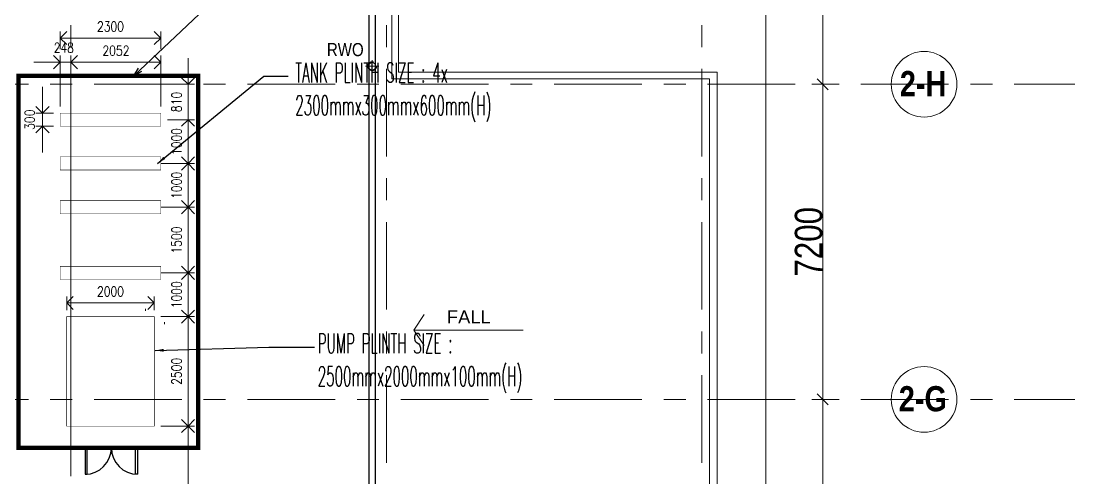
# Model space of a CAD drawing. Header units: millimetres. Extents: x -177800 to -26107, y -132450 to -18386.
# Drawn here: x -50157 to -26107, y -76548 to -66108 of the extents above; entities that cross this region are included whole.
import ezdxf
from ezdxf.lldxf.tags import DXFTag

# ---------------------------------------------------------------- set-up
doc = ezdxf.new("R2010")
doc.units = ezdxf.units.MM
doc.linetypes.add('IDA - Grid Line', pattern=[3500, 2000, -500, 500, -500])
doc.linetypes.add('IDA - Hidden 2-1', pattern=[750, 500, -250])
for name, color, linetype, lineweight in [('A-_ANOT----_A', 7, 'Continuous', 9), ('A-_ANOT----_A-2', 7, 'Continuous', 9), ('A-_ANOT----_D', 7, 'Continuous', 9), ('A-_ANOTTEXT_T', 7, 'Continuous', 9), ('M-_WATR----_E', 7, 'Continuous', 9), ('S-_ANOTGRID_E', 7, 'Continuous', 9)]:
    doc.layers.add(name, color=color, linetype=linetype, lineweight=lineweight)
for name, color, linetype, lineweight, true_color in [('A-_CLADPANL_E-2', 1, 'Continuous', 9, 0xff0000), ('A-_DETA----_E-2', 6, 'IDA - Hidden 2-1', 9, 0xff00ff), ('A-_WALL----_E', 6, 'Continuous', 9, 0xff00ff), ('M-_WATR----_E-1', 7, 'Continuous', 9, 0x007f00), ('S-_ANOTGRID_E-1', 9, 'IDA - Grid Line', 9, 0x808080)]:
    doc.layers.add(name, color=color, linetype=linetype, lineweight=lineweight, true_color=true_color)
for name, color, linetype in [('FENCE LINE', 7, 'S-FENCE'), ('M-_DWAT FHP', 1, 'Continuous'), ('M-_FIRE----_T-_N', 3, 'Continuous'), ('M-_SANI----_T-N', 160, 'Continuous'), ('M-_SANITEXT', 160, 'Continuous'), ('M-ACMV_Plinth', 5, 'Continuous')]:
    doc.layers.add(name, color=color, linetype=linetype)
doc.styles.add('Arial Narrow', font='ARIALN.TTF', dxfattribs={"height": 625})
doc.styles.add('Arial Narrow_1', font='ARIALN.TTF', dxfattribs={"height": 500})
doc.styles.add('Arial Narrow_B', font='ARIALNB.TTF', dxfattribs={"height": 575})
doc.styles.add('Arial_3', font='arial.ttf', dxfattribs={"width": 0.8, "height": 5})
doc.styles.add('ROMANS', font='romans.shx', dxfattribs={"width": 0.8})
doc.styles.add('S250', font='romans.shx', dxfattribs={"width": 0.5, "height": 250})
doc.styles.add('TW_Romans', font='romans.shx', dxfattribs={"width": 0.8})
doc.styles.add('X_PSA-022_GRID$0$Arial Narrow', font='ARIALN.TTF')
tags = doc.linetypes.add('S-FENCE', pattern='A,0.3,-0.1,["/",Standard,S=0.1,R=0,X=-0.05,Y=-0.05],-0.1', length=0.5).pattern_tags.tags
tags[15:16] = [DXFTag(74, 4), DXFTag(75, 0), DXFTag(340, '0'), DXFTag(46, 1.0), DXFTag(50, 0.0), DXFTag(44, 0.0), DXFTag(45, 0.0)]
tags[4:5] = [DXFTag(74, 4), DXFTag(75, 0), DXFTag(340, '0'), DXFTag(46, 1.0), DXFTag(50, 0.0), DXFTag(44, 0.0), DXFTag(45, 0.0)]
doc.dimstyles.new('STANDARD$7', dxfattribs={"dimscale": 500, "dimtxt": 3, "dimasz": 2, "dimexe": 3, "dimexo": 2, "dimgap": 2, "dimtad": 0, "dimdec": 1, "dimzin": 15, "dimdsep": 46, "dimtxsty": 'ROMANS', "dimcen": 2, "dimdle": 3, "dimclrd": 256, "dimclre": 256, "dimclrt": 6, "dimadec": 0, "dimazin": 0, "dimtfac": 1, "dimtdec": 1, "dimtix": 1, "dimtmove": 2, "dimatfit": 3, "dimfxl": 1, "dimtolj": 1, "dimtzin": 15, "dimarcsym": 0})
doc.dimstyles.new('X_PSA-022_GRID$0$KCL-200', dxfattribs={"dimscale": 200, "dimtxt": 2.5, "dimasz": 1.5, "dimexe": 1, "dimexo": 1, "dimgap": 1, "dimtad": 1, "dimdec": 0, "dimzin": 0, "dimdsep": 46, "dimtxsty": 'X_PSA-022_GRID$0$Arial Narrow', "dimblk": 'X_PSA-022_GRID$0$_ARCHTICK', "dimcen": 1.5, "dimdle": 1, "dimclrt": 256, "dimadec": 0, "dimazin": 0, "dimtfac": 1, "dimtdec": 0, "dimtix": 1, "dimtmove": 2, "dimatfit": 3, "dimfxl": 1, "dimtolj": 1, "dimtzin": 0, "dimlwd": -1, "dimlwe": -1, "dimarcsym": 0})

# ---------------------------------------------------------------- blocks, each defined once
blk = doc.blocks.new('_Oblique')
at = {"color": 0, "linetype": 'ByBlock', "lineweight": -2}
blk.add_line((-0.5, -0.5), (0.5, 0.5), dxfattribs=at)
blk = doc.blocks.new('_Open90')
at = {"color": 0, "linetype": 'ByBlock', "lineweight": -2}
for p, q in [((0, 0), (-1, 0)), ((-0.5, 0.5), (0, 0)), ((0, 0), (-0.5, -0.5))]:
    blk.add_line(p, q, dxfattribs=at)
blk = doc.blocks.new('X_PSA-022_GRID$0$_ARCHTICK')
at = {"linetype": 'ByBlock', "const_width": 0.267}
blk.add_lwpolyline([(0.47, 0.47), (-0.47, -0.47)], dxfattribs=at)

msp = doc.modelspace()

# ---------------------------------------------------------------- linework, layer by layer
at = {"color": 5}
msp.add_lwpolyline([(-42218.5, -91942.4), (-42068.5, -91942.4), (-42068.5, -64762.4), (-42218.5, -64762.4)], close=True, dxfattribs=at)
at = {"layer": 'A-_ANOT----_A-2'}
for p, q in [((-40960.4, -72815.2), (-41196.1, -73168.8)), ((-41196.1, -73168.8), (-38696.1, -73168.8)), ((-40958.5, -73521.2), (-41196.1, -73168.8))]:
    msp.add_line(p, q, dxfattribs=at)
at = {"layer": 'A-_ANOT----_D'}
for p, q in [((-33163.9, -38502.4), (-33163.9, -118202.4)), ((-31863.9, -60102.4), (-31863.9, -67802.4)), ((-31863.9, -67302.4), (-31863.9, -75002.4)), ((-31812.1, -67552.4), (-32113.9, -67552.4)), ((-31812.1, -67552.4), (-32113.9, -67552.4)), ((-31863.9, -74502.4), (-31863.9, -82202.4)), ((-31812.1, -74752.4), (-32113.9, -74752.4)), ((-31812.1, -74752.4), (-32113.9, -74752.4))]:
    msp.add_line(p, q, dxfattribs=at)
at = {"layer": 'A-_CLADPANL_E-2'}
for p, q in [((-47317, -72732.7), (-47317, -72682.7)), ((-46882.1, -72984.8), (-46882.1, -73034.8))]:
    msp.add_line(p, q, dxfattribs=at)
at = {"layer": 'A-_DETA----_E-2'}
msp.add_circle((-42144, -67139.1), 100, dxfattribs=at)
at = {"layer": 'A-_WALL----_E'}
for p, q in [((-41693.5, -67427.4), (-41693.5, -64762.4)), ((-41543.5, -64762.4), (-41543.5, -67277.4)), ((-41543.5, -67277.4), (-34268.5, -67277.4)), ((-34268.5, -67427.4), (-34268.5, -67277.4)), ((-41693.5, -67427.4), (-41543.5, -67427.4)), ((-34448.5, -67427.4), (-41543.5, -67427.4)), ((-34448.5, -89277.4), (-34448.5, -67427.4)), ((-34268.5, -67427.4), (-34268.5, -89427.4))]:
    msp.add_line(p, q, dxfattribs=at)
at = {"layer": 'FENCE LINE'}
for p, q in [((-48697.5, -75862.1), (-48697.5, -76462.1)), ((-48647.5, -76462.1), (-48647.5, -75862.1)), ((-47547.5, -76462.1), (-47547.5, -75862.1)), ((-47497.5, -75862.1), (-47497.5, -76462.1)), ((-48697.5, -76462.1), (-48647.5, -76462.1)), ((-47497.5, -76462.1), (-47547.5, -76462.1))]:
    msp.add_line(p, q, dxfattribs=at)
at = {"layer": 'FENCE LINE', "ltscale": 2500, "const_width": 100}
msp.add_lwpolyline([(-46116.9, -75862.1), (-50216.9, -75862.1), (-50216.9, -67362.1), (-46116.9, -67362.1)], close=True, dxfattribs=at)
at = {"layer": 'FENCE LINE'}
for centre, start, end in [((-48697.5, -75862.1), 270, 0), ((-47497.5, -75862.1), 180, 270)]:
    msp.add_arc(centre, 600, start, end, dxfattribs=at)
at = {"layer": 'M-_DWAT FHP', "color": 8, "lineweight": 13}
for p, q in [((-49266.9, -66748.1), (-49266.9, -66346.4)), ((-46966.9, -66748.1), (-46966.9, -66346.4)), ((-48966.9, -66496.4), (-47266.9, -66496.4)), ((-49566.9, -67048.1), (-49866.9, -67048.1)), ((-49266.9, -68062.1), (-49266.9, -66898.1)), ((-49266.9, -67048.1), (-49018.5, -67048.1)), ((-49018.5, -76505.8), (-49018.5, -66898.1)), ((-49018.5, -68062.1), (-49018.5, -66898.1)), ((-48718.5, -67048.1), (-48418.5, -67048.1)), ((-47266.9, -67048.1), (-48718.5, -67048.1)), ((-46966.9, -68062.1), (-46966.9, -66898.1)), ((-46346.7, -67252.4), (-46346.7, -66952.4)), ((-46893.5, -67552.4), (-46196.7, -67552.4)), ((-46346.7, -68362.1), (-46346.7, -67552.4)), ((-49667.3, -67912.1), (-49667.3, -67612.1)), ((-49416.9, -68212.1), (-49817.3, -68212.1)), ((-49667.3, -68212.1), (-49667.3, -68512.1)), ((-49416.9, -68512.1), (-49817.3, -68512.1)), ((-46816.9, -68362.1), (-46196.7, -68362.1)), ((-46816.9, -68362.1), (-46196.7, -68362.1)), ((-46346.7, -69062.1), (-46346.7, -68662.1)), ((-46346.7, -68662.1), (-46346.7, -68962.1)), ((-49667.3, -68812.1), (-49667.3, -69112.1)), ((-46966.9, -69362.1), (-46196.7, -69362.1)), ((-46966.9, -69362.1), (-46196.7, -69362.1)), ((-46346.7, -70062.1), (-46346.7, -69662.1)), ((-46966.9, -70362.1), (-46196.7, -70362.1)), ((-46966.9, -70362.1), (-46196.7, -70362.1)), ((-46346.7, -71562.1), (-46346.7, -70662.1)), ((-46966.9, -71862.1), (-46196.7, -71862.1)), ((-46966.9, -71862.1), (-46196.7, -71862.1)), ((-46346.7, -72562.1), (-46346.7, -72162.1)), ((-49116.9, -72712.1), (-49116.9, -72399.6)), ((-48816.9, -72549.6), (-47416.9, -72549.6)), ((-47116.9, -72712.1), (-47116.9, -72399.6)), ((-46966.9, -72862.1), (-46196.7, -72862.1)), ((-46966.9, -72862.1), (-46196.7, -72862.1)), ((-46346.7, -75062.1), (-46346.7, -73162.1)), ((-46966.9, -75362.1), (-46196.7, -75362.1)), ((-46966.9, -75362.1), (-46196.7, -75362.1)), ((-46346.7, -75662.1), (-46346.7, -78052.1))]:
    msp.add_line(p, q, dxfattribs=at)
at = {"layer": 'M-_WATR----_E'}
for p, q in [((-42144.4, -66999.9), (-42144.4, -67299.9)), ((-42294, -67142.6), (-41994, -67142.6))]:
    msp.add_line(p, q, dxfattribs=at)
at = {"layer": 'M-_WATR----_E-1'}
for start, end in [(0, 180), (180, 0)]:
    msp.add_arc((-42144, -67142.6), 84.1, start, end, dxfattribs=at)
at = {"layer": 'M-ACMV_Plinth', "color": 7, "const_width": 10}
for points in [[(-46966.9, -68512.1), (-46966.9, -68212.1), (-49266.9, -68212.1), (-49266.9, -68512.1)], [(-46966.9, -69512.1), (-46966.9, -69212.1), (-49266.9, -69212.1), (-49266.9, -69512.1)], [(-46966.9, -70512.1), (-46966.9, -70212.1), (-49266.9, -70212.1), (-49266.9, -70512.1)], [(-46966.9, -72012.1), (-46966.9, -71712.1), (-49266.9, -71712.1), (-49266.9, -72012.1)], [(-49116.9, -75362.1), (-47116.9, -75362.1), (-47116.9, -72862.1), (-49116.9, -72862.1)]]:
    msp.add_lwpolyline(points, close=True, dxfattribs=at)
at = {"layer": 'S-_ANOTGRID_E'}
for centre in [(-29549.9, -67552.4), (-29549.9, -74752.4)]:
    msp.add_circle(centre, 750, dxfattribs=at)
at = {"layer": 'S-_ANOTGRID_E-1'}
for p, q in [((-49018.5, -35701.2), (-49018.5, -122559.3)), ((-41818.5, -35701.2), (-41818.5, -122559.3)), ((-34618.5, -35701.2), (-34618.5, -122559.3)), ((-65990.6, -67552.4), (-26107.5, -67552.4)), ((-65990.6, -74752.4), (-26107.5, -74752.4))]:
    msp.add_line(p, q, dxfattribs=at)

# ---------------------------------------------------------------- block references
at = {"layer": 'A-_ANOT----_D', "xscale": 250, "yscale": 250, "zscale": 250}
for p, rotation in [((-31863.9, -67552.4), 270), ((-31863.9, -67552.4), 90), ((-31863.9, -74752.4), 270), ((-31863.9, -74752.4), 90)]:
    msp.add_blockref('_Oblique', p, dxfattribs=dict(at, rotation=rotation))
at = {"layer": 'M-_DWAT FHP', "color": 8, "lineweight": 13, "xscale": 300, "yscale": 300, "zscale": 300}
for p, rotation in [((-49266.9, -66496.4), 180), ((-49018.5, -67048.1), 180), ((-49018.5, -67048.1), 180), ((-46346.7, -67552.4), 270), ((-49667.3, -68212.1), 270), ((-49667.3, -68512.1), 90), ((-46346.7, -68362.1), 90), ((-46346.7, -68362.1), 90), ((-46346.7, -69362.1), 270), ((-46346.7, -69362.1), 90), ((-46346.7, -70362.1), 270), ((-46346.7, -70362.1), 90), ((-46346.7, -71862.1), 270), ((-46346.7, -71862.1), 90), ((-49116.9, -72549.6), 180), ((-46346.7, -72862.1), 270), ((-46346.7, -72862.1), 90), ((-46346.7, -75362.1), 270), ((-46346.7, -75362.1), 90)]:
    msp.add_blockref('_Open90', p, dxfattribs=dict(at, rotation=rotation))
for p in [(-46966.9, -66496.4), (-49266.9, -67048.1), (-46966.9, -67048.1), (-47116.9, -72549.6)]:
    msp.add_blockref('_Open90', p, dxfattribs=at)

# ---------------------------------------------------------------- texts
at = {"layer": 'A-_ANOT----_A', "style": 'Arial_3'}
msp.add_text('FALL', height=300, dxfattribs=at).set_placement((-40440.3, -73017.6))
at = {"layer": 'A-_ANOT----_D', "insert": (-32183, -71152.4), "char_height": 625, "width": 1900.658, "attachment_point": 5, "rotation": 90, "style": 'Arial Narrow'}
msp.add_mtext('\\A1;7200', dxfattribs=at)
at = {"layer": 'A-_ANOTTEXT_T', "style": 'Arial Narrow_1'}
msp.add_text('RWO', height=300, dxfattribs=at).set_placement((-43178.8, -66910.3))
at = {"layer": 'M-_DWAT FHP', "char_height": 225, "attachment_point": 5, "style": 'TW_Romans'}
for s, insert in [('2300', (-48116.9, -66233.9)), ('248', (-49181, -66717.1)), ('2052', (-47992.7, -66785.6)), ('2000', (-48116.9, -72287.1))]:
    msp.add_mtext(s, dxfattribs=dict(at, insert=insert))
at = {"layer": 'M-_DWAT FHP', "char_height": 225, "attachment_point": 5, "rotation": 90, "style": 'TW_Romans'}
for s, insert in [('810', (-46609.2, -67957.2)), ('300', (-49962, -68362.1)), ('1000', (-46609.2, -68862.1)), ('1000', (-46609.2, -69862.1)), ('1500', (-46609.2, -71112.1)), ('1000', (-46609.2, -72362.1)), ('2500', (-46609.2, -74112.1))]:
    msp.add_mtext(s, dxfattribs=dict(at, insert=insert))
at = {"layer": 'M-_SANI----_T-N', "char_height": 450, "width": 6787.134, "attachment_point": 3, "style": 'S250'}
for s, insert in [('\\pxql;{\\Fsimplex|c0;TANK PLINTH SIZE : 4x \\C1;2300mmx300mmx600mm(H)}', (-37112.7, -67062, 0.5)), ('\\pxql;{\\Fsimplex|c0;PUMP PLINTH SIZE : \\C1;2500mmx2000mmx100mm(H)}', (-36601.3, -73249.5, 0.5))]:
    msp.add_mtext(s, dxfattribs=dict(at, insert=insert))
at = {"layer": 'S-_ANOTGRID_E', "style": 'Arial Narrow_B'}
for s, p in [('2-H', (-30102.8, -67825)), ('2-G', (-30126.6, -75025))]:
    msp.add_text(s, height=575, dxfattribs=at).set_placement(p)

# ---------------------------------------------------------------- leaders
at = {"layer": 'M-_FIRE----_T-_N', "color": 7}
for points in [[(-47043.5, -69362.1), (-44614.8, -67368.5), (-44064.8, -67368.5)], [(-47101, -73636), (-44499.9, -73556.1), (-43459.6, -73556.1)]]:
    msp.add_leader(points, dimstyle='X_PSA-022_GRID$0$KCL-200', override={"dimasz": 1, "dimtad": 0, "dimfxl": 2, "dimtfill": 1, "dimarcsym": 1}, dxfattribs=at)
at = {"layer": 'M-_SANITEXT', "color": 7}
msp.add_leader([(-47586.4, -67362.1), (-45401.2, -65294), (-44497, -65294)], dimstyle='STANDARD$7', override={"dimscale": 1, "dimtxt": 0.18, "dimasz": 200, "dimexe": 0.18, "dimexo": 0.0625, "dimgap": 0.09, "dimtih": 1, "dimtoh": 1, "dimdec": 4, "dimzin": 0, "dimtxsty": 'Standard', "dimcen": 0.09, "dimdle": 0, "dimclrd": 0, "dimclre": 0, "dimclrt": 0, "dimtdec": 4, "dimtix": 0, "dimtofl": 0, "dimtmove": 0, "dimldrblk": 'Open30', "dimtzin": 0}, dxfattribs=at)

doc.saveas('drawing.dxf')
